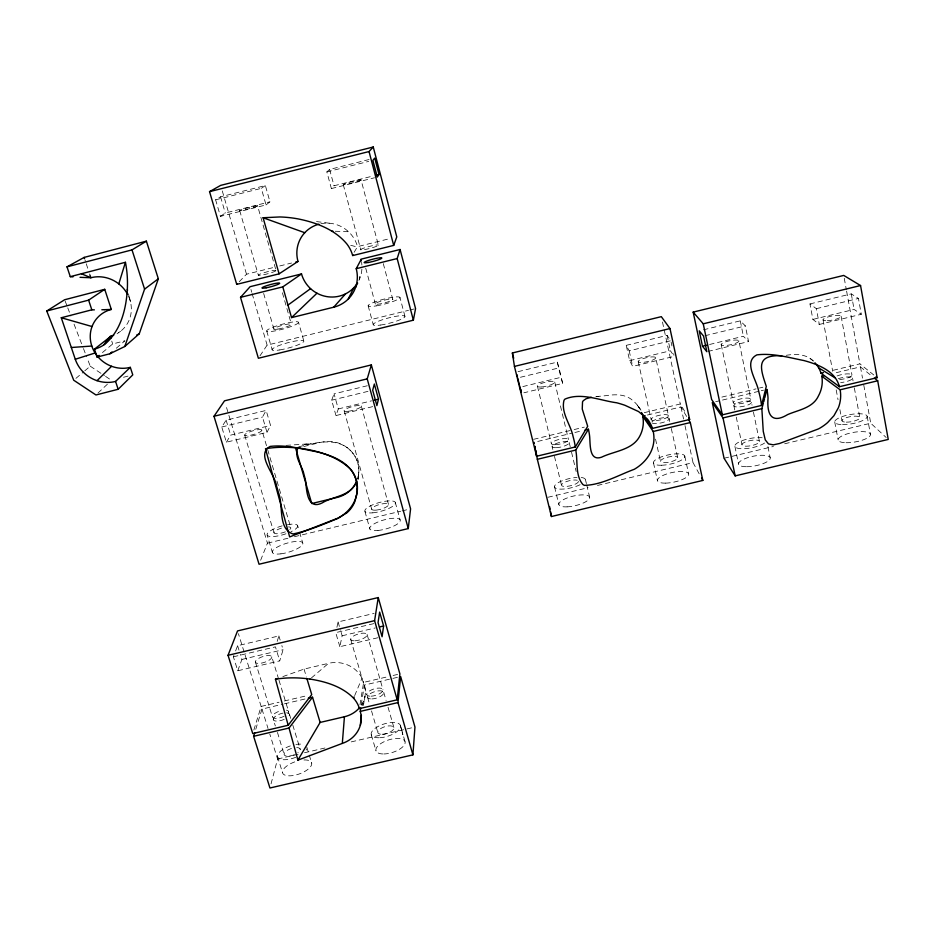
<?xml version="1.0" encoding="UTF-8"?>
<svg xmlns="http://www.w3.org/2000/svg" width="935" height="935" viewBox="0 0 935 935"><rect width="100%" height="100%" fill="white"/><g stroke="black" fill="none" stroke-linecap="round" stroke-linejoin="round"><path stroke-width="0.7" stroke-dasharray="4.67 3.51" d="M358.21 478.556L358.654 473.963L358.093 479.386L358.432 475.997M362.429 705.609L362.71 702.91M359.975 704.791L363.633 682.386L388.551 676.554M361.19 704.639L364.416 685.063L397.854 677.232M363.388 705.434L364.966 696.423L363.633 703.962M377.857 637.74L339.849 646.704L342.14 635.777L340.924 631.616M336.904 627.28L338.084 621.927L374.105 613.407M271.045 783.857L277.59 759.021L269.783 734.045M359.215 279.203L359.952 276.526L358.841 280.114M233.914 655.4L233.376 656.802L237.77 670.769L279.729 660.881L283.095 649.708L281.844 645.582M255.769 729.288L261.975 709.081L283.036 704.137M253.841 730.036L261.145 706.428L238.402 633.661M277.169 641.398L278.899 635.929L237.607 645.699L235.503 651.204M372.656 406.632L335.981 415.561L338.306 408.934L334.064 393.857L367.397 385.723M237.77 670.769L241.908 659.444L240.295 654.301M335.981 415.561L331.656 400.215L334.064 393.857M260.631 560.287L267.457 543.165L225.779 405.007M354.681 695.617L361.997 678.191M354.12 252.286L357.509 246.641L389.416 238.717M267.001 432.332L270.554 425.425L266.136 410.418L226.13 420.177L221.759 426.991L226.375 442.208L267.001 432.332L262.49 417.068L266.136 410.418M226.375 442.208L230.665 435.137L270.554 425.425M259.965 355.873L267.118 345.12L408.49 310.35M369.08 159.511L329.599 169.434L326.853 171.9L331.376 188.566L334.029 185.773L373.392 175.909M239.243 281.739L246.501 274.224L274.376 267.293M98.023 393.016L109.418 382.298M116.326 348.217L124.928 340.796L112.691 343.951L100.115 354.529M311.437 677.91L328.571 663.312A28.517 26.168 6.5 0 1 363.633 682.386M75.934 378.359L83.647 371.803M84.746 370.868L90.251 366.193L87.119 358.047M266.031 204.929L269.97 201.82L265.365 185.562L220.555 196.806L215.623 199.821L220.45 216.347L266.031 204.929L261.321 188.344L265.365 185.562M117.074 333.795L120.522 331.306M220.45 216.347L225.277 213.016L269.97 201.82M299.118 446.696C314.113 442.956 333.117 437.802 346.99 447.491A31.732 30.212 14.5 0 1 352.612 452.937L353.407 453.966A29.534 28.132 14.5 0 1 358.444 475.179A31.322 29.838 14.6 0 1 357.591 478.813M282.849 676.601L304.039 669.098L328.571 663.312M123.467 377.272L128.796 375.905M215.623 199.821L261.321 188.344M326.853 171.9L368.706 161.393M331.376 188.566L374.503 177.767M279.74 265.961L291.556 263.027M409.904 309.999L414.147 308.959M221.759 426.991L262.49 417.068M331.656 400.215L368.437 391.251M338.306 408.934L371.557 400.846M518.06 371.651L557.295 362.102L558.99 367.899L562.683 383.385L523.88 392.793M626.216 345.354L667.076 335.408L670.816 340.726L629.185 350.847L626.216 345.354L629.652 360.653L632.691 366.415L674.193 356.352L673.632 353.746M703.482 329.798L740.275 320.857L745.37 325.918L748.538 341.602L708.251 351.373M809.955 303.922L851.271 293.882L858.447 298.452L861.299 314.277L819.329 324.445L812.889 319.419L809.955 303.922L816.348 308.679L819.329 324.445M520.421 377.272L558.99 367.899M704.967 335.735L745.37 325.918M816.348 308.679L858.447 298.452M522.829 386.576L560.918 377.331L562.683 383.385M629.652 360.653L670.418 350.765L674.193 356.352M709.536 344.489L743.407 336.273L748.538 341.602M812.889 319.419L854.099 309.427L861.299 314.277M303.781 446.509L321.278 442.267A29.768 28.354 14.5 0 1 350.321 450.366A29.768 28.354 14.5 0 1 357.684 478.463M533.628 439.321L570.782 430.38M574.16 429.562L584.305 427.12M644.227 412.674L680.294 403.99L686.045 413.515M537.73 441.437L571.507 433.302M574.896 432.496L581.663 430.86M647.441 415.023L680.937 406.947L687.295 417.536M721.878 397.094L756.029 388.867M759.454 388.048L762.878 387.219M833.155 370.295L859.896 363.855L873.793 374.982M715.684 401.699L719.097 400.881M722.51 400.063L760.097 391.017M761.23 390.736L763.509 390.187M836.241 372.679L860.445 366.859L872.145 376.302M267.457 543.165L288.716 538.069M294.385 536.713L400.659 511.246M402.085 510.907L409.168 509.213M547.898 497.291L588.08 487.696M597.477 485.452L693.034 462.615L700.303 475.833M724.052 458.255L773.42 446.462M784.699 443.763L870.742 423.216L886.193 437.522M233.376 656.802L275.439 646.868L279.729 660.881M373.825 623.622L335.723 632.633L339.849 646.704M241.908 659.444L283.095 649.708M342.14 635.777L375.297 627.946M261.145 706.428L279.039 702.232M284.31 700.993L307.51 695.558M393.086 675.491L397.62 674.427M284.45 703.81L306.914 698.55M277.59 759.021L298.826 754.077M304.494 752.757L325.742 747.813M351.233 741.887L412.125 727.722M786.136 355.323C795.533 353.722 806.087 353.956 813.427 360.98M595.899 396.604L601.719 396.066A202.486 198.243 -58.2 0 0 606.172 395.634C615.125 394.266 625.293 393.892 632.528 400.32A31.86 30.598 -20 0 1 637.658 405.521M286.087 445.376L310.887 443.728M304.448 444.347L314.429 443.4M596.179 396.522L598.856 396.311M335.268 231.237L348.521 231.728M329.26 223.208L316.182 221.537M350.718 245.297L357.228 247.004M90.251 366.193L104.416 375.625M105.597 376.408L111.499 380.346M810.142 358.631L812.164 360.15A32.409 30.481 -34.2 0 1 813.123 360.992M640.043 408.946L636.712 404.364L641.457 410.862L638.523 406.725A29.242 28.097 -20.4 0 1 639.774 408.712M65.158 301.105L67.25 306.528M67.764 307.884L70.908 316.018M74.04 324.153L82.934 347.201M83.46 348.556L86.593 356.691M84.992 259.953L85.412 261.227M86.254 263.775L88.346 270.133M89.596 273.943L90.017 275.206M111.744 341.1L112.691 343.951M283.106 713.066A8.532 3.284 -19 0 0 273.242 719.518L275.346 725.946M277.473 732.432L284.1 754.405M255.36 661.968L272.389 716.748M237.607 645.699L239.22 650.865M277.508 756.602L282.487 772.567M261.975 709.081L268.053 728.505M306.797 747.123L308.83 753.774M309.24 755.106L311.682 763.077M271.828 656.931A8.637 2.992 -18.4 0 1 259.837 663.347A8.637 2.992 -18.4 0 1 259.112 658.135A8.637 2.992 -18.4 0 1 271.828 656.931L278.56 678.833M278.981 680.201L288.658 711.675M289.499 714.387L290.738 718.419M292.795 725.128L300.228 749.309M278.899 635.929L280.161 640.066M244.69 435.067L273.99 532.786M226.13 420.177L230.665 435.137M282.148 525.867A15.965 4.371 -16.8 0 0 267.188 535.136L272.412 552.515M304.039 669.098L306.446 677.08M263.647 293.426L273.897 329.038M261.894 430.17A8.941 1.858 -16.1 0 1 249.329 435.441A8.941 1.858 -16.1 0 1 248.663 432.286A8.941 1.858 -16.1 0 1 261.894 430.17L267.27 448.309M267.679 449.7L290.832 527.819M287.466 524.652A15.965 4.371 -16.8 0 1 297.61 525.552L299.165 530.846M299.562 532.19L302.718 542.873M239.699 210.574L258.364 275.241M371.312 734.84L376.022 750.922M338.084 621.927L340.515 630.237M266.732 331.048L272.178 349.795M222.285 190.927L246.501 274.224M250.942 289.464L251.749 292.246M252.146 293.637L267.118 345.12M350.73 639.47L366.789 694.647M367.584 697.381L369.559 704.149M371.522 710.916L377.833 732.584M220.555 196.806L225.277 213.016M404.96 741.338L400.355 725.268L402.856 734.688L400.531 725.922M367.104 634.456L382.964 689.598M383.747 692.332L386.085 700.444M388.037 707.211L393.88 727.512M257.604 205.91A9.268 0.619 -14.7 0 1 243.778 210.024A9.268 0.619 -14.7 0 1 244.584 208.704A9.268 0.619 -14.7 0 1 257.604 205.91L276.035 270.46M282.405 292.784L291.369 324.223M298.546 322.353A16.491 2.431 -15.3 0 1 275.065 330.897A16.491 2.431 -15.3 0 1 274.271 326.747A16.491 2.431 -15.3 0 1 298.546 322.353L303.805 340.948M364.942 511.468L369.874 529M344.173 410.862L371.744 509.33M395.26 502.259L400.075 519.755M361.272 405.989L388.492 504.386M130.479 301.83L128.609 293.8M404.949 316.334L399.958 297.447M368.156 305.827L373.252 324.702M329.599 169.434L334.029 185.773M343.262 184.627L360.793 249.809M365.725 268.181L375.367 304.039M361.097 180.046A9.245 0.631 -14.4 0 1 347.154 184.102A9.245 0.631 -14.4 0 1 348.252 182.699A9.245 0.631 -14.4 0 1 361.097 180.046L378.406 245.239A9.14 1.028 -14.6 0 1 364.708 249.575A9.14 1.028 -14.6 0 1 365.62 247.506A9.14 1.028 -14.6 0 1 378.406 245.239M383.292 263.612L392.817 299.481A9.046 1.356 -14.7 0 1 379.318 304.027A9.046 1.356 -14.7 0 1 380.066 301.421A9.046 1.356 -14.7 0 1 392.817 299.481M128.551 294.385L129.848 299.609M554.548 486.901L558.85 504.503M537.438 386.237L551.393 443.681M552.117 446.673L552.795 449.443M554.478 456.35L561.491 485.242M554.724 382.041L568.503 439.567M569.216 442.559L570.21 446.696M571.53 452.213L576.159 471.52M557.295 362.102L560.918 377.331M585.427 479.515L586.397 483.582M586.724 484.949L589.634 497.163M629.185 350.847L632.691 366.415M653.483 462.942L657.469 480.672M638.208 361.6L651.134 419.464M655.529 439.123L660.484 461.317M684.759 456.058L688.639 473.846M655.727 357.731A8.976 2.034 -12.7 0 1 642.883 362.394A8.976 2.034 -12.7 0 1 642.298 358.911A8.976 2.034 -12.7 0 1 655.727 357.731L668.49 415.724A8.871 2.361 -12.4 0 1 655.832 420.563A8.871 2.361 -12.4 0 1 655.119 416.531A8.871 2.361 -12.4 0 1 668.49 415.724M669.156 418.74L669.764 421.521M671.295 428.475L677.723 457.671A8.812 2.595 -12.2 0 1 665.194 462.638A8.812 2.595 -12.2 0 1 664.399 458.22A8.812 2.595 -12.2 0 1 677.723 457.671M667.076 335.408L670.418 350.765M662.483 322.037L680.294 403.99M680.937 406.947L683.555 418.974M685.004 425.635L693.034 462.615M671.096 342.035L671.938 345.938M733.87 405.685L734.77 409.974M736.277 417.127L741.969 444.709M734.898 446.427L738.627 464.227M721.189 344.536L733.25 402.658M740.275 320.857L743.407 336.273M738.942 341.006A9.069 2.045 -11.9 0 1 725.63 345.483A9.069 2.045 -11.9 0 1 725.618 341.859A9.069 2.045 -11.9 0 1 738.942 341.006L750.84 399.327A8.964 2.373 -11.5 0 1 737.703 403.932A8.964 2.373 -11.5 0 1 737.586 399.771A8.964 2.373 -11.5 0 1 750.84 399.327M751.46 402.354A8.964 2.384 -11.5 0 1 738.334 406.97A8.964 2.384 -11.5 0 1 738.206 402.786A8.964 2.384 -11.5 0 1 751.46 402.354L752.032 405.159M753.458 412.148L759.454 441.507A8.894 2.595 -11.2 0 1 746.446 446.205A8.894 2.595 -11.2 0 1 746.235 441.659A8.894 2.595 -11.2 0 1 759.454 441.507M767.939 446.661L770.171 457.671M834.721 421.966L838.122 439.894M823.034 319.84L832.699 371.277M836.194 389.883L838.04 399.712M839.887 409.553L842.003 420.785M841.114 316.229L851.96 375.005M852.533 378.056L853.047 380.872M854.345 387.92L859.803 417.513M844.258 278.279L846.339 289.686M846.607 291.112L859.896 363.855M860.445 366.859L862.502 378.126M863.788 385.173L870.742 423.216M867.154 416.309L870.462 434.354M851.271 293.882L854.099 309.427M128.644 296.477A31.556 29.476 37.5 0 1 118.593 332.673M361.565 262.326A31.112 30.294 38.7 0 1 361.88 265.026M361.903 269.081A31.112 30.294 38.7 0 1 358.911 280.406M320.915 223.71A31.217 30.399 41.1 0 1 357.509 246.641M275.837 270.799A9.163 1.017 -15 0 1 262.303 275.03A9.163 1.017 -15 0 1 262.092 273.347A9.163 1.017 -15 0 1 275.778 270.332M286.402 710.168A8.544 3.272 -18.9 0 1 287.688 713.814M284.111 716.28A8.544 3.272 -18.9 0 1 272.494 717.11A8.544 3.272 -18.9 0 1 281.552 710.53M303.957 759.956A15.369 6.44 -19.5 0 1 306.692 770.265A15.369 6.44 -19.5 0 1 283.305 774.098A15.369 6.44 -19.5 0 1 297.47 761.02M306.622 748.97A15.416 6.3 -19.3 0 1 306.107 750.034M295.682 757.327A15.416 6.3 -19.3 0 1 277.672 757.175A15.416 6.3 -19.3 0 1 290.773 745.744M295.927 744.459A15.416 6.3 -19.3 0 1 303.641 744.517M296.687 747.568A8.485 3.459 -19.3 0 1 297.821 752.85M294.256 754.79A8.485 3.459 -19.3 0 1 284.135 754.592A8.485 3.459 -19.3 0 1 292.398 748.175M364.416 685.063A28.494 26.133 6.4 0 1 361.237 705.411M286.624 712.797A8.532 3.284 -19 0 1 287.594 717.367M284.193 719.366A8.532 3.284 -19 0 1 273.242 719.518M288.483 526.896A8.777 2.408 -16.8 0 1 289.827 529.455M285.339 531.851A8.777 2.408 -16.8 0 1 274.084 533.02A8.777 2.408 -16.8 0 1 282.709 527.737M297.61 525.552A15.965 4.371 -16.8 0 1 291.007 531.734M285.981 533.78A15.965 4.371 -16.8 0 1 267.188 535.136M651.905 422.001A8.871 2.373 -12.4 0 1 664.808 417.641A8.871 2.373 -12.4 0 1 665.93 421.404A8.871 2.373 -12.4 0 1 652.221 423.041M581.184 477.493A15.872 4.71 -13.4 0 1 584.539 481.759M580.097 484.727A15.872 4.71 -13.4 0 1 559.668 489.099A15.872 4.71 -13.4 0 1 557.237 483.29A15.872 4.71 -13.4 0 1 577.047 477.434M578.496 481.408A8.731 2.583 -13.4 0 1 567.089 486.352A8.731 2.583 -13.4 0 1 563.384 482.986A8.731 2.583 -13.4 0 1 577.234 480.251M837.059 375.964A9.128 2.349 -10.5 0 1 848.863 373.895A9.128 2.349 -10.5 0 1 850.558 376.712A9.128 2.349 -10.5 0 1 839.209 379.54M764.573 443.026A16.175 4.722 -11.2 0 1 741.63 448.742A16.175 4.722 -11.2 0 1 738.627 442.22A16.175 4.722 -11.2 0 1 762.142 437.744M838.321 378.722A9.116 2.373 -10.5 0 1 852.451 377.892A9.116 2.373 -10.5 0 1 840.647 382.555M380.615 325.041A16.386 2.665 -14.7 0 0 404.96 316.614A16.386 2.665 -14.7 0 0 381.749 319.98A16.386 2.665 -14.7 0 0 380.615 325.041M376.478 305.839A16.444 2.466 -14.7 0 0 399.981 297.529A16.444 2.466 -14.7 0 0 375.73 301.619A16.444 2.466 -14.7 0 0 376.478 305.839M279.799 349.924A16.433 2.63 -15.3 0 0 303.863 341.228A16.433 2.63 -15.3 0 0 280.348 345.05A16.433 2.63 -15.3 0 0 279.799 349.924M278.046 329.05A9.069 1.332 -15.3 0 0 291.393 324.351A9.069 1.332 -15.3 0 0 278.478 326.525A9.069 1.332 -15.3 0 0 278.046 329.05M354.961 640.802A8.567 3.05 -17 0 0 367.151 634.736A8.567 3.05 -17 0 0 354.634 635.403A8.567 3.05 -17 0 0 354.961 640.802M371.055 696.201A8.473 3.331 -17.4 0 0 383.034 689.901A8.473 3.331 -17.4 0 0 370.576 690.322A8.473 3.331 -17.4 0 0 371.055 696.201M383.817 753.972A15.24 6.557 -17.7 0 0 405.159 742.11A15.24 6.557 -17.7 0 0 382.567 742.495A15.24 6.557 -17.7 0 0 383.817 753.972M379.797 737.738A15.299 6.405 -17.6 0 0 400.496 725.689A15.299 6.405 -17.6 0 0 377.284 726.904A15.299 6.405 -17.6 0 0 379.797 737.738M382.111 734.279A8.415 3.518 -17.6 0 0 393.939 727.839A8.415 3.518 -17.6 0 0 381.527 728.085A8.415 3.518 -17.6 0 0 382.111 734.279M371.85 698.936A8.473 3.343 -17.4 0 0 383.817 692.636A8.473 3.343 -17.4 0 0 371.359 693.045A8.473 3.343 -17.4 0 0 371.85 698.936M377.962 530.461A15.837 4.605 -15.8 0 0 400.274 520.281A15.837 4.605 -15.8 0 0 376.758 522.513A15.837 4.605 -15.8 0 0 377.962 530.461M280.909 553.836A15.918 4.546 -16.9 0 0 302.835 543.165A15.918 4.546 -16.9 0 0 279.004 546.192A15.918 4.546 -16.9 0 0 280.909 553.836M348.58 411.236A8.894 1.882 -15.3 0 0 361.331 406.164A8.894 1.882 -15.3 0 0 348.287 407.929A8.894 1.882 -15.3 0 0 348.58 411.236M376.186 510.113A8.742 2.443 -15.7 0 0 388.551 504.608A8.742 2.443 -15.7 0 0 375.636 505.882A8.742 2.443 -15.7 0 0 376.186 510.113M372.773 512.824A15.883 4.441 -15.7 0 0 395.458 502.843A15.883 4.441 -15.7 0 0 372.142 505.04A15.883 4.441 -15.7 0 0 372.773 512.824M665.615 483.126A15.965 4.885 -12.1 0 0 688.698 474.138A15.965 4.885 -12.1 0 0 664.878 474.641A15.965 4.885 -12.1 0 0 665.615 483.126M567.136 506.852A15.825 4.885 -13.4 0 0 589.669 497.35A15.825 4.885 -13.4 0 0 565.967 498.437A15.825 4.885 -13.4 0 0 567.136 506.852M661.618 465.244A16.012 4.71 -12.2 0 0 684.806 456.338A16.012 4.71 -12.2 0 0 660.963 457.04A16.012 4.71 -12.2 0 0 661.618 465.244M556.243 447.701A8.789 2.373 -13.5 0 0 569.24 442.781A8.789 2.373 -13.5 0 0 556.535 443.412A8.789 2.373 -13.5 0 0 556.243 447.701M541.54 386.973A8.894 2.034 -13.6 0 0 554.736 382.228A8.894 2.034 -13.6 0 0 541.973 383.257A8.894 2.034 -13.6 0 0 541.54 386.973M555.519 444.698A8.801 2.361 -13.5 0 0 568.527 439.777A8.801 2.361 -13.5 0 0 555.811 440.443A8.801 2.361 -13.5 0 0 555.519 444.698M827.311 320.693A9.221 2.034 -11.1 0 0 841.138 316.427A9.221 2.034 -11.1 0 0 827.791 317.023A9.221 2.034 -11.1 0 0 827.311 320.693M846.035 442.722A16.409 4.862 -9.9 0 0 870.473 434.658A16.409 4.862 -9.9 0 0 846.374 434.132A16.409 4.862 -9.9 0 0 846.035 442.722M746.773 466.717A16.129 4.897 -11.1 0 0 770.265 458.092A16.129 4.897 -11.1 0 0 746.2 458.185A16.129 4.897 -11.1 0 0 746.773 466.717M846.304 422.152A9.058 2.583 -10.1 0 0 859.838 417.758A9.058 2.583 -10.1 0 0 846.596 417.571A9.058 2.583 -10.1 0 0 846.304 422.152M842.54 424.619A16.468 4.687 -10.1 0 0 867.166 416.648A16.468 4.687 -10.1 0 0 843.125 416.297A16.468 4.687 -10.1 0 0 842.54 424.619"/><path stroke-width="1.4" d="M412.908 754.861L414.953 727.056L400.647 676.578L397.983 702.582L412.908 754.861L269.946 787.995L253.619 736.301L254.706 732.771M297.903 760.143L320.132 722.428L312.535 697.229L289.032 728.026L297.903 760.143L342.315 743.407L344.431 716.748A28.494 26.133 6.4 0 0 359.496 707.725M310.069 679.079C325.766 681.58 342.222 686.524 353.594 698.211A29.698 27.103 6.3 0 1 359.449 708.613L397.188 699.801L399.888 673.89L378.243 597.558L237.548 630.915L228.035 655.306L252.754 733.554L288.179 725.268L311.729 694.565L306.925 678.67M360.314 725.315L361.389 715.287M408.256 528.579L410.582 508.874L371.335 364.919L224.517 400.823L213.998 416.274L259.053 564.237L408.256 528.579L367.221 378.862L371.335 364.919M342.315 743.407A29.675 27.08 6.2 0 0 360.255 711.395L360.711 708.005M383.595 625.982L382.076 636.747L378.056 622.628L379.645 612.098L383.595 625.982L379.446 626.964M397.188 699.801L374.596 620.665L378.243 597.558M356.609 284.31A31.112 30.294 38.7 0 1 326.198 296.5A31.112 30.294 38.7 0 1 301.514 273.943L250.124 286.683L240.529 297.353L258.376 358.257L413.363 320.191L415.561 308.608L400.087 249.493L360.898 259.217M378.476 399.163L376.887 405.603L372.679 390.211L374.351 384.028L378.476 399.163L374.327 400.168M764.853 397.562L766.934 389.369A73.199 69.728 -28.3 0 1 768.032 398.275C766.84 413.609 770.966 424.63 787.656 414.579C798.63 409.846 812.877 408.046 818.476 395.867A30.89 29.055 -34.3 0 0 821.783 376.162L824.167 375.589M764.538 398.766L763.731 401.793M814.934 362.78A32.409 30.481 -34.2 0 1 817.342 365.76L818.698 367.887A29.745 27.968 -34.4 0 1 821.012 373.217L839.501 386.704L877.135 377.67L860.551 285.537L843.732 275.428L693.174 312.115L711.652 399.561L722.369 414.848L761.522 405.439L766.291 386.4C760.284 368.425 755.316 354.587 781.753 355.756M763.392 403.02L761.85 408.607L763.252 431.315L765.274 439.894L768.465 443.915L773.327 444.838L779.463 443.517L818.429 428.931A45.464 42.671 -34 0 0 827.639 422.562L833.95 415.689L838.426 407.648A34.922 32.713 -33.7 0 0 840.144 389.801L821.748 376.174M118.803 283.889L125.419 262.291L70.277 276.655L67.004 266.849L84.15 257.406L146.386 241.16L158.331 278.782L139.257 333.795L124.811 346.488L109.862 353.781L97.088 357.076L94.447 349.141L111.183 336.062A31.556 29.476 37.5 0 0 113.696 335.186M413.363 320.191L397.165 258.551L400.087 249.493M124.811 346.488L144.586 289.125L158.331 278.782M279.086 273.85L263.097 217.738L279.857 216.955A117.448 112.995 30.8 0 1 298.23 218.93C316.287 222.565 335.256 229.601 347.177 244.362A32.62 31.72 39.5 0 1 352.67 255.582L393.705 245.402L396.779 236.894L373.252 147.005L220.672 185.375L209.545 191.64L236.719 284.357L279.086 273.85L297.996 261.426A31.217 30.399 41.1 0 1 318.858 224.19M301.514 273.943L282.791 286.881L291.545 317.608L333.701 307.206A32.503 31.603 37.1 0 0 356.223 268.696L361.015 259.685A31.112 30.294 38.7 0 1 361.319 260.994M356.223 268.696L397.165 258.551M352.729 255.465L353.009 254.776M353.594 698.211L354.143 696.914M355.627 287.29L356.621 285.21M357.228 283.936L357.637 283.071M348.147 299.165L353.897 287.653M585.041 430.042L588.431 429.235L575.75 450.074C577.994 461.271 575.06 474.945 582.704 484.353A6.498 6.206 -14.1 0 0 584.492 485.37C601.696 484.926 618.257 475.225 634.316 469.276A44.763 42.94 -19.4 0 0 639.505 465.759C647.043 459.88 652.864 451.278 653.787 441.6A35.156 33.672 -19.6 0 0 653.226 431.456L642.661 416.168L645.045 415.596M642.146 413.714L652.42 428.417L689.644 419.476L669.986 328.547L661.314 316.661L512.38 352.974L514.449 366.403L536.596 456.257L575.317 446.953L587.694 426.302L582.248 409.086L582.528 401.898A5.47 5.283 -19 0 1 583.405 400.601L586.058 398.766L591.294 397.246M379.026 174.494L377.284 177.066L372.89 160.341L374.725 158.097L379.026 174.494L376.209 175.207M94.447 349.141A32.982 30.715 36.8 0 0 103.82 344.921L110.178 336.343L110.809 338.248M103.902 344.863L111.183 336.062M333.701 307.206L345.529 293.859M209.545 191.64L369.044 151.552L373.252 147.005M298.347 447.304C293.087 456.21 302.473 465.817 304.05 474.793A70.756 66.478 19.7 0 1 305.803 482.028C306.657 493.259 308.293 511.725 324.363 501.674C335.384 496.181 350.976 495.328 356.258 482.285A31.322 29.838 14.6 0 0 356.749 481.151M236.719 284.357L237.361 283.702M118.161 389.276L115.566 381.433L130.316 367.35L132.782 374.877L118.161 389.276L95.954 394.967L73.725 380.229L46.75 311.004L64.632 299.749L104.732 289.324L111.323 309.427A31.241 29.254 34.9 0 0 91.747 345.892A31.241 29.254 34.9 0 0 130.316 367.35M97.018 380.685L111.592 366.286M291.545 317.608L316.965 293.216M109.862 353.781L112.025 351.922M105.164 343.951C120.779 330.709 126.073 309.228 127.359 289.593L127.546 290.317M97.088 357.076L99.11 355.37M287.98 305.091L310.56 288.646M46.75 311.004L88.615 300.135L104.732 289.324M67.004 266.849L132.01 249.89L146.386 241.16M136.65 335.069L139.257 333.795M288.179 725.268L275.463 679.219L277.333 678.565M94.388 309.859L91.829 309.824L61.278 317.748L75.279 359.25L95.113 352.986M295.857 261.964L297.996 261.426M240.529 297.353L282.791 286.881M213.998 416.274L367.221 378.862M514.449 366.403L669.986 328.547M693.174 312.115L703.249 323.814L860.551 285.537M702.477 346.207L706.86 351.712L703.564 336.074L699.24 330.838L702.477 346.207L706.72 345.179M299.738 447.491L295.705 448.473L311.741 503.544L337.056 497.455A29.768 28.354 14.5 0 0 356.177 482.308M821.012 373.217L823.443 372.633M688.487 419.523L690.31 422.55L702.828 480.438L551.44 516.517L537.344 459.307L575.75 450.074M653.238 431.456L690.31 422.55M874.342 378.091L877.696 380.79L888.25 439.427L735.179 475.892L724.052 458.255L712.283 402.517L723.012 417.933L761.85 408.607M840.203 389.79L877.696 380.79M228.035 655.306L374.596 620.665M308.316 698.211L312.535 697.229M253.619 736.301L289.032 728.026M360.255 711.395L397.983 702.582M320.132 722.428L344.431 716.748M275.463 679.219L279.331 678.67A104.708 94.377 7 0 1 310.069 679.114M71.317 347.504L91.805 346.043M104.404 309.684L111.323 309.427M104.252 309.684L101.833 309.766M331.68 231.109L332.907 231.155M80.036 277.321L90.859 277.742A31.556 29.476 37.5 0 1 127.616 294.373M72.977 276.877L70.277 276.655M61.278 317.748L92.051 326.537M263.097 217.738L304.763 232.71M81.439 273.745L90.859 277.742L90.017 275.206M818.698 367.887L835.387 378.044A31.86 29.838 -33.9 0 1 839.478 386.716M876.013 376.77L877.135 377.67M835.387 378.044C829.871 370.494 821.105 366.263 812.515 363.189A115.671 108.261 -27.5 0 0 803.925 360.559C788.509 357.497 772.684 352.916 756.894 354.868C742.706 362.032 757.128 380.451 758.764 391.648A94.201 89.924 -25.3 0 1 761.534 405.439M688.733 417.968L689.644 419.476M701.554 478.124L702.828 480.438M88.615 300.135L91.829 309.824M84.15 257.406L84.571 258.679M132.01 249.89L144.586 289.125M369.044 151.552L393.705 245.402M512.38 352.974L513.689 358.28M517.663 377.939L519.252 384.378M519.568 385.676L521.146 392.092M703.249 323.814L722.369 414.848M723.012 417.933L735.179 475.892M549.628 506.712L550.072 509.119M550.528 511.562L551.44 516.517M535.077 446.381L535.264 447.433M535.813 450.6L536.187 452.739M536.386 453.814L537.344 459.307M534.165 442.395L534.352 443.424M534.902 446.556L535.264 448.671M535.451 449.735L536.596 456.257M575.317 446.953L574.593 442.828A88.93 85.541 -3.1 0 0 573.12 436.703C570.759 424.63 560.848 413.06 563.957 400.437A5.516 5.329 -16.7 0 1 564.974 399.105C581.173 392.116 600.013 400.531 616.714 402.786A113.345 107.665 -12.7 0 1 624.872 405.264L638.605 411.575L647.371 419.02A29.067 27.828 -20.3 0 1 649.416 421.872L651.099 425.016A32.865 31.474 -19.9 0 1 652.42 428.417M520.83 389.463L521.274 392.197M517.184 374.935L517.417 376.431M115.566 381.433A32.655 30.469 34.2 0 1 75.279 359.25M125.454 262.291A116.501 107.28 40 0 1 127.3 289.593M588.431 429.235A69.938 67.425 -7.8 0 1 589.482 435.02C590.628 442.617 588.314 461.785 601.544 457.203C614.634 450.845 632.89 450.167 640.054 435.593A31.451 30.212 -20.1 0 0 642.859 427.272A29.967 28.786 -20.3 0 0 642.661 416.168M641.562 412.499A29.242 28.097 -20.4 0 1 641.831 413.258M357.217 489.017C357.264 497.876 352.869 506.302 346.429 512.216A44.494 42.25 15 0 1 337.815 518.422C323.265 524.383 308.34 530.811 292.971 533.978C277.45 528.661 283.702 505.11 278.408 492.5A89.596 83.495 21 0 0 276.538 486.025C275.252 474.419 255.313 454.562 270.11 446.427C285.97 444.522 301.888 448.999 317.409 451.921A113.871 106.59 13.1 0 1 326.198 454.468C338.938 458.477 352.553 466.214 356.025 480.123A35.179 33.38 14 0 1 357.217 489.017M356.434 495.433L354.973 501.218A30.423 28.868 13.5 0 1 346.885 512.812L337.956 518.142L289.651 536.935L265.482 448.707A110.727 103.668 13.5 0 1 291.486 447.503A120.37 112.539 13.1 0 1 305.079 448.975C321.336 451.897 338.038 457.308 350.251 468.891A31.054 29.488 13.7 0 1 356.434 495.433M368.18 262.49A9.116 1.11 -14.6 0 0 381.819 258.095A9.116 1.11 -14.6 0 0 369.044 260.281A9.116 1.11 -14.6 0 0 368.18 262.49M266.171 287.805A9.14 1.087 -15.1 0 0 279.682 283.317A9.14 1.087 -15.1 0 0 266.732 285.701A9.14 1.087 -15.1 0 0 266.171 287.805"/></g></svg>
